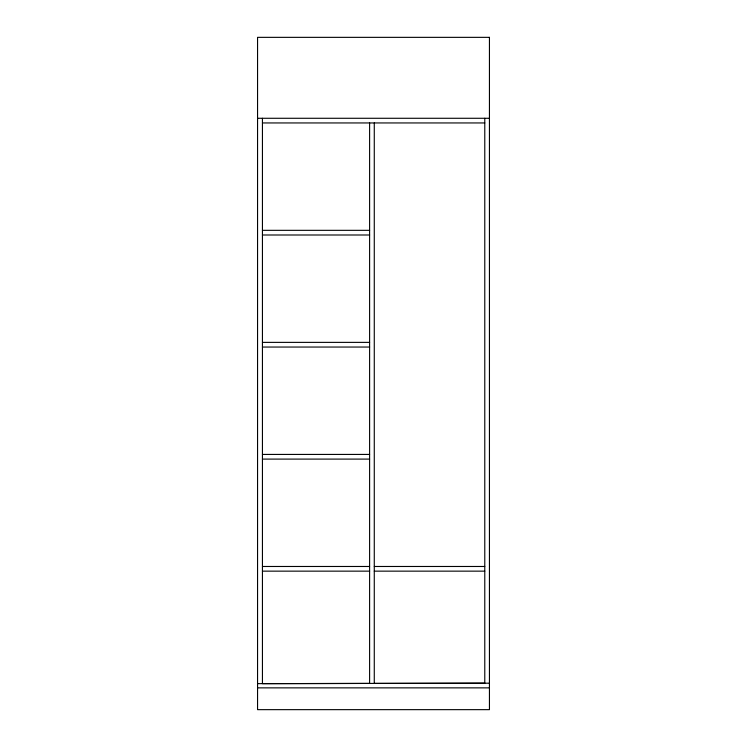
<?xml version="1.0" encoding="UTF-8"?>
<svg xmlns="http://www.w3.org/2000/svg" width="747" height="747" viewBox="0 0 747 747"><rect width="100%" height="100%" fill="white"/><g stroke="black" fill="none" stroke-linecap="round" stroke-linejoin="round"><path stroke-width="1.12" d="M257.556 683.645L489.444 683.197M257.556 118.278L489.444 118.278M262.44 122.947L484.775 122.947M262.44 230.328L369.606 230.328M262.44 234.997L369.606 234.997M262.44 342.378L369.606 342.378M262.44 347.047L369.606 347.047M262.44 454.428L369.606 454.428M262.44 459.097L369.606 459.097M262.44 566.478L369.606 566.478M374.275 566.478L484.775 566.478M262.44 571.147L369.606 571.147M374.275 571.147L484.775 571.147M257.556 687.866L489.444 687.866M484.775 118.278L484.775 683.197L374.275 683.421L374.275 122.947M369.606 122.947L369.606 683.43L262.44 683.636L262.44 118.278M489.444 37.35L257.556 37.35L257.556 709.65L489.444 709.65L489.444 37.35"/></g></svg>
